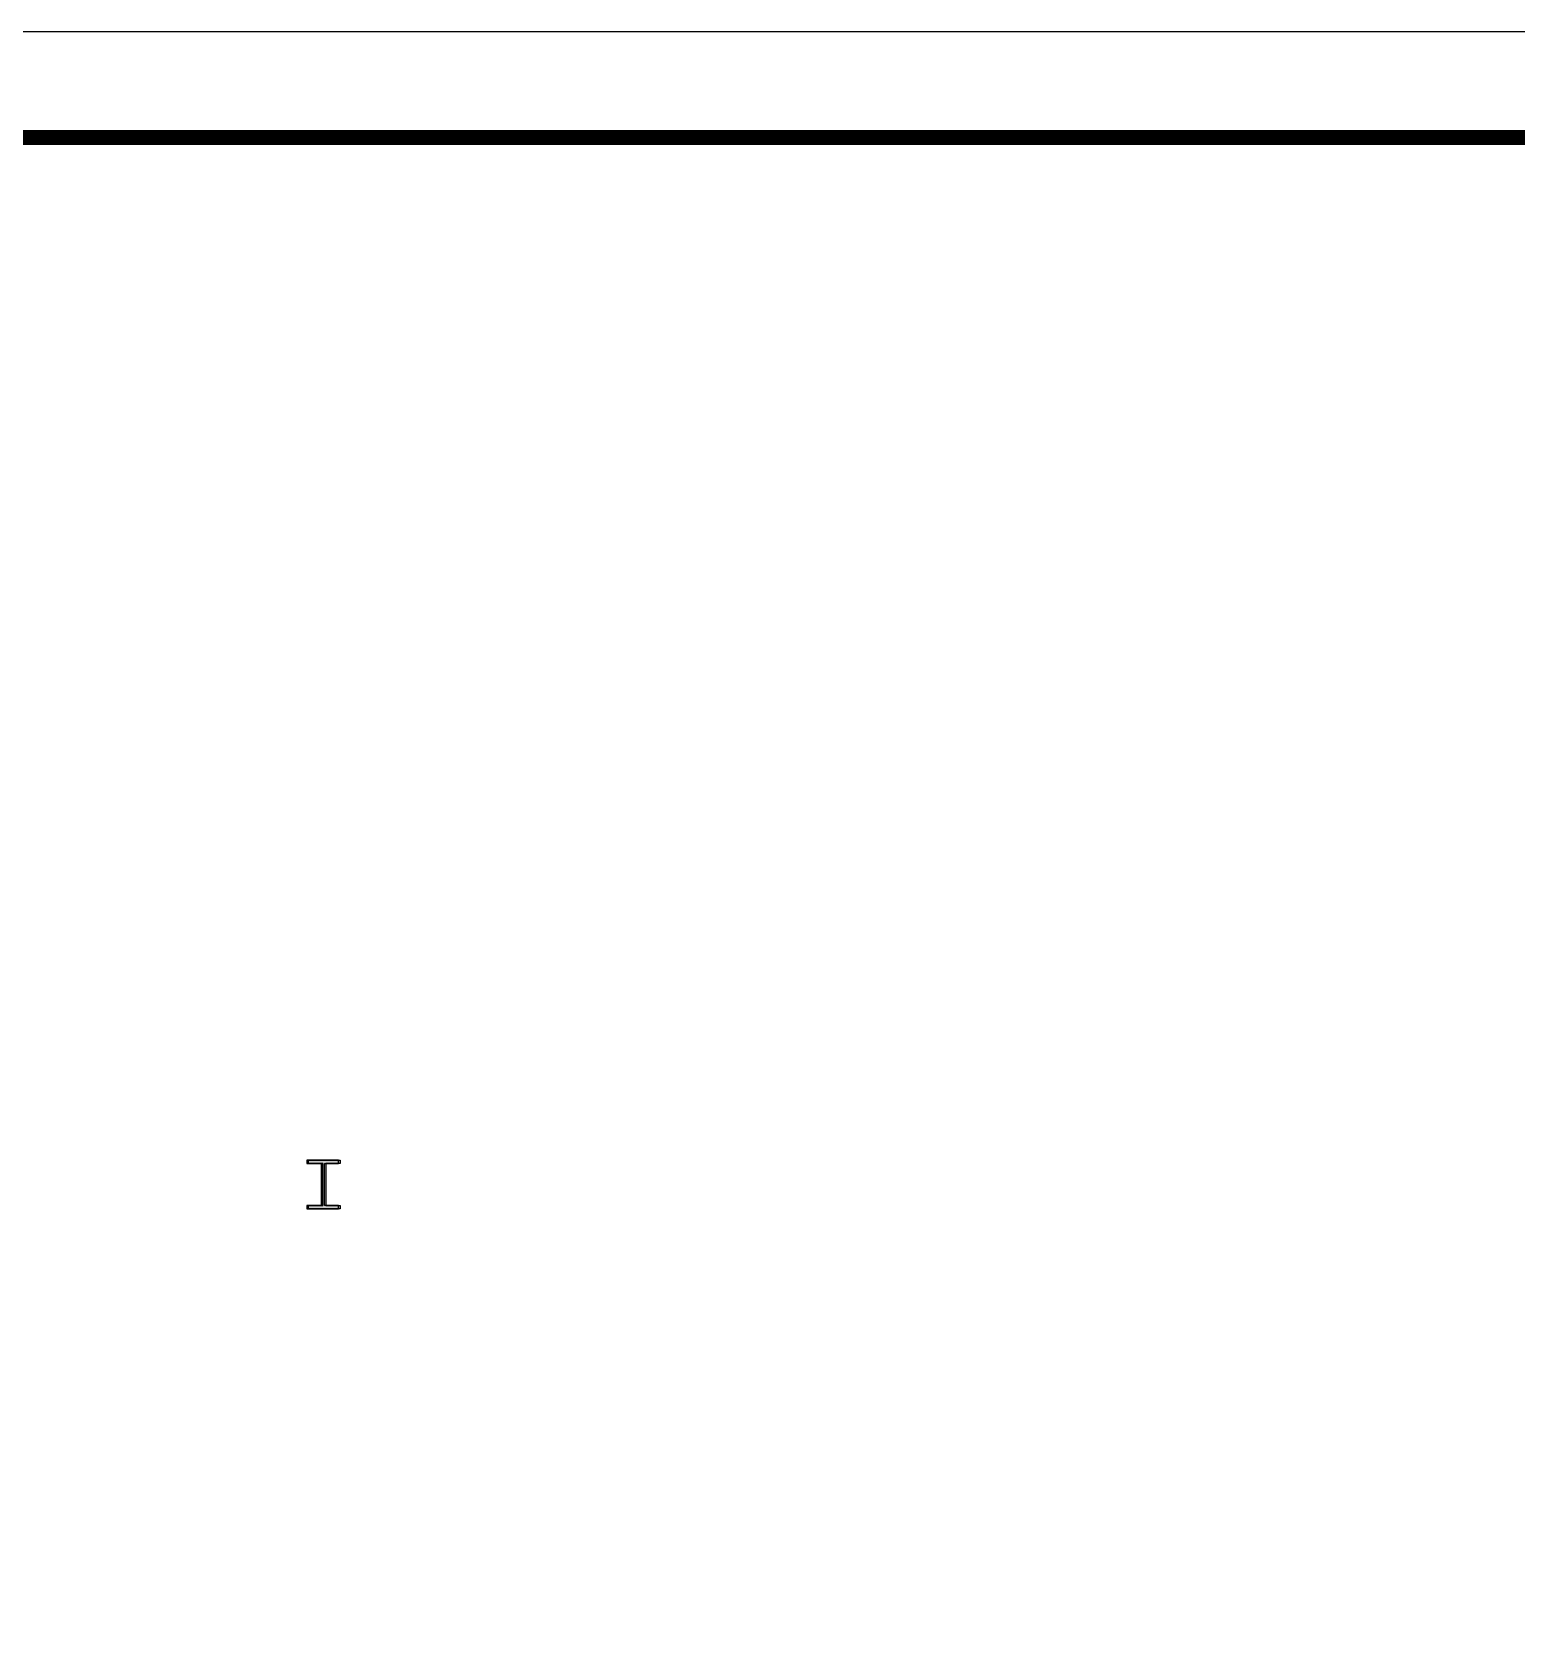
# Model space of a CAD drawing. Extents: x -248860 to 1018944, y -1060852 to 188626.
# Drawn here: x 29910 to 43976, y 63305 to 78453 of the extents above; entities that cross this region are included whole.
import ezdxf

# ---------------------------------------------------------------- set-up
doc = ezdxf.new("R2010")
doc.units = 0
doc.header["$LTSCALE"] = 1000
doc.header["$MEASUREMENT"] = 0
doc.layers.get('0').update_dxf_attribs({"linetype": 'CONTINUOUS'})
doc.layers.add('WALL', color=6, linetype='CONTINUOUS')
doc.layers.add('图框', color=4, linetype='CONTINUOUS')

# ---------------------------------------------------------------- blocks, each defined once
blk = doc.blocks.new('jhyfty')
at = {"layer": '图框'}
blk.add_lwpolyline([(650751, 105710), (776851, 105710), (776851, 165110), (650751, 165110)], close=True, dxfattribs=at)
at = {"layer": '图框', "const_width": 140}
blk.add_lwpolyline([(653251, 164110), (775851, 164110), (775851, 106710), (653251, 106710)], close=True, dxfattribs=at)
blk = doc.blocks.new('钢柱')
blk.add_hatch(color=256).paths.add_polyline_path([(4275, 9436), (4140, 9436), (4140, 9466), (4440, 9466), (4440, 9436), (4305, 9436), (4305, 9036), (4440, 9036), (4440, 9006), (4140, 9006), (4140, 9036), (4275, 9036)])
blk.add_lwpolyline([(4275, 9436), (4140, 9436), (4140, 9466), (4440, 9466), (4440, 9436), (4305, 9436), (4305, 9036), (4440, 9036), (4440, 9006), (4140, 9006), (4140, 9036), (4275, 9036), (4275, 9436), (4140, 9436)])

msp = doc.modelspace()

# ---------------------------------------------------------------- block references
at = {"xscale": -1, "rotation": 180}
msp.add_blockref('钢柱', (28376.4, 76764.8), dxfattribs=at)
at = {"rotation": 180}
msp.add_blockref('钢柱', (36970.9, 76764.8), dxfattribs=at)
at = {"layer": 'WALL'}
msp.add_blockref('jhyfty', (-718809.5, -86656.8), dxfattribs=at)

doc.saveas('drawing.dxf')
